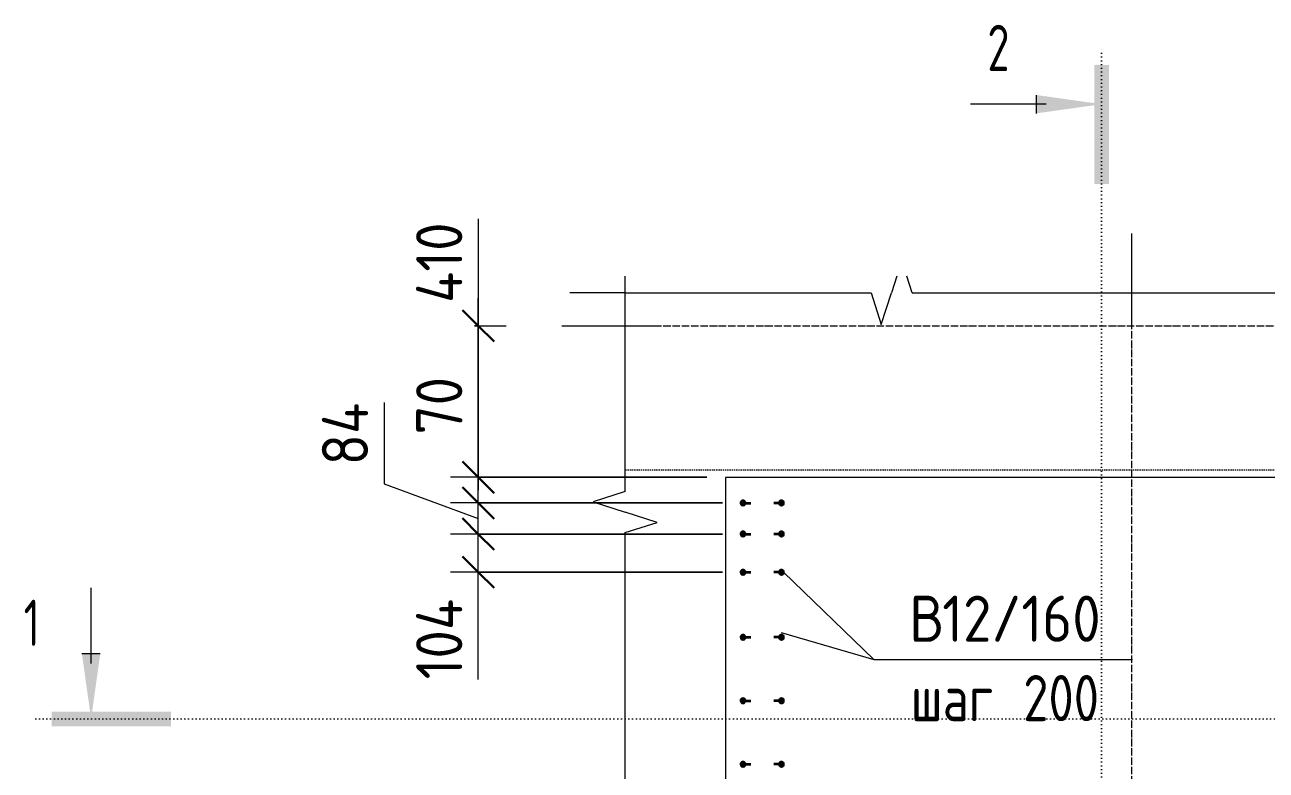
# Model space of a CAD drawing. Header units: millimetres. Extents: x -42469 to 17648, y -5898 to 81170.
# Drawn here: x -5886 to -2526, y 77982 to 80000 of the extents above; entities that cross this region are included whole.
import ezdxf

# ---------------------------------------------------------------- set-up
doc = ezdxf.new("R2010")
doc.units = ezdxf.units.MM
for name, pattern in [('01 Штриховая _4 мм_', [6, 3.5, -2.5]), ('02 Штрихпунктирная _20 мм_', [25, 20, -2.5, 0, -2.5]), ('04 Пунктир 10мм', [10, 0, -10])]:
    doc.linetypes.add(name, pattern=pattern)
for name, color, linetype, lineweight in [('AA_Dim', 7, 'Continuous', 9), ('AA_Dim-50', 7, 'Continuous', 9), ('AA_Oformlenie', 7, 'Continuous', 9), ('AA_Razrez', 7, 'Continuous', 9), ('AA_Vinoska', 7, 'Continuous', 9), ('AF_Stena_Опалубка', 253, 'Continuous', 18), ('KR_Armatura', 7, 'Continuous', 20), ('KR_Armatura_Tonkie', 7, 'Continuous', 20), ('KR_Fundament', 7, 'Continuous', 18), ('Оси', 7, 'Continuous', 9)]:
    doc.layers.add(name, color=color, linetype=linetype, lineweight=lineweight)
doc.styles.add('ISOCPEUR_6', font='isocpeur.ttf', dxfattribs={"width": 0.7, "height": 125})
doc.styles.add('ISOCPEUR_8', font='isocpeur.ttf', dxfattribs={"width": 0.9, "height": 125})
doc.styles.add('ISOCPEUR_9', font='isocpeur.ttf', dxfattribs={"width": 0.8, "height": 125})
doc.dimstyles.new('05_Округл_1мм__прозр_', dxfattribs={"dimscale": 304.8, "dimtxt": 124.497647, "dimasz": 0.278871, "dimexe": 0.246063, "dimexo": 0.164042, "dimgap": 0.016404, "dimtad": 1, "dimdec": 0, "dimdsep": 46, "dimtxsty": 'ISOCPEUR_8', "dimblk1": 'OBLIQUE', "dimblk2": 'OBLIQUE', "dimsah": 1, "dimcen": 0.09, "dimdle": 0.246063, "dimazin": 0, "dimtfac": 1, "dimtdec": 4, "dimtix": 1, "dimtmove": 1, "dimatfit": 3, "dimfxl": 1, "dimtvp": 1, "dimtolj": 1, "dimtzin": 0, "dimlwd": 18, "dimlwe": 18, "dimarcsym": 2})

# ---------------------------------------------------------------- blocks, each defined once
blk = doc.blocks.new('265_Выпуск П одной длины _НесАрм_РабПлоск_ - В1 _d12_ t250-V2-Схема расположения арматурных выпусков вундаментной плиты  в_о 14_1-К1')
at = {"layer": 'KR_Armatura_Tonkie', "lineweight": 35}
for points in [[(-6, 6), (-9, 5.2), (-10.2, 4.2), (-11.8, 1.6), (-12, 0), (-11.2, -3), (-9, -5.2), (-6, -6), (-3, -5.2), (-1.7, -4.2), (-0.2, -1.6), (0, 0), (-1.7, 4.2), (-1.8, 4.2), (-4.4, 5.8)], [(98, 6), (95, 5.2), (92.8, 3), (92.2, 1.6), (92.2, -1.6), (92.8, -3), (95, -5.2), (98, -6), (99.6, -5.8), (102.2, -4.2), (103.8, -1.6), (103.8, 1.6), (103.2, 3), (101, 5.2), (99.6, 5.8)]]:
    blk.add_hatch(color=256, dxfattribs=at).paths.add_polyline_path(points)
at = {"layer": 'KR_Armatura'}
for centre in [(-6, 0), (98, 0)]:
    blk.add_circle(centre, 6, dxfattribs=at)
at = {"layer": 'KR_Armatura_Tonkie', "lineweight": 35}
for p, q in [((0, 0), (15, 0)), ((92, 0), (77, 0))]:
    blk.add_line(p, q, dxfattribs=at)
for centre, start, end in [((-6, 0), 360, 180), ((-6, 0), 180, 360), ((98, 0), 360, 180), ((98, 0), 180, 360)]:
    blk.add_arc(centre, 6, start, end, dxfattribs=at)
blk = doc.blocks.new('011_Прямоугольник обрыва _ЭлУзла_ - 011_Прямоугольник обрыва _ЭлУзла_-4164716-Схема расположения арматурных выпусков вундаментной плиты  в_о 14_1-К1')
at = {"layer": 'AA_Oformlenie'}
for p, q in [((0, -538.1), (0, 0)), ((0, 0), (665.3, 0)), ((776.6, 0), (2105.8, 0)), ((2217.1, 0), (2881.1, 0)), ((2881.1, 0), (2881.1, -538.1)), ((0, -1726.9), (0, -649.4)), ((2881.1, -649.4), (2881.1, -1726.9)), ((0, -2377.6), (0, -1838.2)), ((2881.1, -1838.2), (2881.1, -2377.6)), ((665.3, -2377.6), (0, -2377.6)), ((2105.8, -2377.6), (776.6, -2377.6)), ((2881.1, -2377.6), (2217.1, -2377.6))]:
    blk.add_line(p, q, dxfattribs=at)
blk = doc.blocks.new('Разрез - Номер узла_ сзади-394133-Схема расположения арматурных выпусков вундаментной плиты  в_о 14_1-К1')
at = {"layer": 'AA_Razrez'}
for points in [[(7.329, 0.404), (7.329, -0.394), (0.873, -0.394), (0.873, 0.404)], [(3.497, -3.533), (2.503, -3.533), (3, 0)]]:
    blk.add_hatch(color=256, dxfattribs=at).paths.add_polyline_path(points)
for p, q in [((3, -3), (3, -7.096)), ((2.503, -3.533), (3.497, -3.533))]:
    blk.add_line(p, q, dxfattribs=at)
blk = doc.blocks.new('Разрез - Номер узла_ спереди-394134-Схема расположения арматурных выпусков вундаментной плиты  в_о 14_1-К1')
at = {"layer": 'AA_Razrez'}
for points in [[(7.329, 0.404), (7.329, -0.394), (0.873, -0.394), (0.873, 0.404)], [(3.497, -3.533), (2.503, -3.533), (3, 0)]]:
    blk.add_hatch(color=256, dxfattribs=at).paths.add_polyline_path(points)
for p, q in [((3, -3), (3, -7.096)), ((2.503, -3.533), (3.497, -3.533))]:
    blk.add_line(p, q, dxfattribs=at)
blk = doc.blocks.new('DIMBLOCK39-Схема расположения арматурных выпусков вундаментной плиты  в_о 14_1-К1')
at = {"layer": 'AA_Dim-50', "lineweight": 30}
for p, q in [((-4658.4, 78621.5), (-4700.9, 78664)), ((-4658.4, 78621.5), (-4615.9, 78579)), ((-4658.4, 78518), (-4700.9, 78560.5)), ((-4658.4, 78518), (-4615.9, 78475.5))]:
    blk.add_line(p, q, dxfattribs=at)
at = {"layer": 'AA_Dim-50', "lineweight": 18}
for p, q in [((-3997.8, 78621.5), (-4733.4, 78621.5)), ((-4658.4, 78443), (-4658.4, 78621.5)), ((-4658.4, 78621.5), (-3997.8, 78621.5)), ((-4658.4, 78505.4), (-4658.4, 78569.7)), ((-3997.8, 78518), (-4733.4, 78518)), ((-4658.4, 78518), (-3997.8, 78518)), ((-4658.4, 78227.9), (-4658.4, 78505.4))]:
    blk.add_line(p, q, dxfattribs=at)
at = {"layer": 'AA_Dim-50', "color": 0, "lineweight": 18, "insert": (-4826.7, 78227.9), "char_height": 125, "width": 272.937, "attachment_point": 1, "rotation": 90, "line_spacing_factor": 1.149209, "style": 'ISOCPEUR_8'}
blk.add_mtext('104', dxfattribs=at)
blk = doc.blocks.new('_Oblique')
at = {"color": 0, "linetype": 'ByBlock', "lineweight": -2}
blk.add_line((-0.5, -0.5), (0.5, 0.5), dxfattribs=at)
blk = doc.blocks.new('DIMBLOCK40-Схема расположения арматурных выпусков вундаментной плиты  в_о 14_1-К1')
at = {"layer": 'AA_Dim-50', "lineweight": 18}
for p, q in [((-4913.4, 78977.3), (-4913.4, 78757.4)), ((-4913.4, 78757.4), (-4658.4, 78663.5)), ((-3997.8, 78705.5), (-4733.4, 78705.5)), ((-4658.4, 78621.5), (-4658.4, 78705.5)), ((-4658.4, 78705.5), (-3997.8, 78705.5)), ((-3997.8, 78621.5), (-4733.4, 78621.5)), ((-4658.4, 78621.5), (-3997.8, 78621.5))]:
    blk.add_line(p, q, dxfattribs=at)
at = {"layer": 'AA_Dim-50', "lineweight": 30}
for p, q in [((-4658.4, 78705.5), (-4700.9, 78748)), ((-4658.4, 78705.5), (-4615.9, 78663)), ((-4658.4, 78621.5), (-4700.9, 78664)), ((-4658.4, 78621.5), (-4615.9, 78579))]:
    blk.add_line(p, q, dxfattribs=at)
at = {"layer": 'AA_Dim-50', "color": 0, "lineweight": 18, "insert": (-5081.7, 78807.4), "char_height": 125, "width": 203.985, "attachment_point": 1, "rotation": 90, "line_spacing_factor": 1.149209, "style": 'ISOCPEUR_8'}
blk.add_mtext('84', dxfattribs=at)
blk = doc.blocks.new('DIMBLOCK41-Схема расположения арматурных выпусков вундаментной плиты  в_о 14_1-К1')
at = {"layer": 'AA_Dim-50', "lineweight": 18}
for p, q in [((-4658.4, 79049), (-4658.4, 78841)), ((-4658.4, 78841), (-4658.4, 78740.2)), ((-4039.4, 78775), (-4733.4, 78775)), ((-4658.4, 78705.5), (-4658.4, 78775)), ((-4658.4, 78775), (-4039.4, 78775)), ((-3997.8, 78705.5), (-4733.4, 78705.5)), ((-4658.4, 78705.5), (-3997.8, 78705.5))]:
    blk.add_line(p, q, dxfattribs=at)
at = {"layer": 'AA_Dim-50', "lineweight": 30}
for p, q in [((-4658.4, 78775), (-4700.9, 78817.5)), ((-4658.4, 78775), (-4615.9, 78732.5)), ((-4658.4, 78705.5), (-4700.9, 78748)), ((-4658.4, 78705.5), (-4615.9, 78663))]:
    blk.add_line(p, q, dxfattribs=at)
at = {"layer": 'AA_Dim-50', "color": 0, "lineweight": 18, "insert": (-4826.7, 78891), "char_height": 125, "width": 189.619, "attachment_point": 1, "rotation": 90, "line_spacing_factor": 1.149209, "style": 'ISOCPEUR_8'}
blk.add_mtext('70', dxfattribs=at)
blk = doc.blocks.new('DIMBLOCK42-Схема расположения арматурных выпусков вундаментной плиты  в_о 14_1-К1')
at = {"layer": 'AA_Dim-50', "lineweight": 18}
for p, q in [((-4658.4, 79474.7), (-4658.4, 79197.2)), ((-4658.4, 78775), (-4658.4, 79260)), ((-4668.5, 79185), (-4583.4, 79185)), ((-4658.4, 79185), (-4668.5, 79185)), ((-4658.4, 79197.2), (-4658.4, 78980)), ((-4039.4, 78775), (-4733.4, 78775)), ((-4658.4, 78775), (-4039.4, 78775))]:
    blk.add_line(p, q, dxfattribs=at)
at = {"layer": 'AA_Dim-50', "lineweight": 30}
for p, q in [((-4658.4, 79185), (-4700.9, 79227.5)), ((-4658.4, 79185), (-4615.9, 79142.5)), ((-4658.4, 78775), (-4700.9, 78817.5)), ((-4658.4, 78775), (-4615.9, 78732.5))]:
    blk.add_line(p, q, dxfattribs=at)
at = {"layer": 'AA_Dim-50', "color": 0, "lineweight": 18, "insert": (-4826.7, 79247.2), "char_height": 125, "width": 272.937, "attachment_point": 1, "rotation": 90, "line_spacing_factor": 1.149209, "style": 'ISOCPEUR_8'}
blk.add_mtext('410', dxfattribs=at)
blk = doc.blocks.new('042_М_Арматуры - Диам длина поз _ Комментарий-3662934-Схема расположения арматурных выпусков вундаментной плиты  в_о 14_1-К1')
at = {"layer": 'AA_Vinoska'}
blk.add_line((-7, 0), (7, 0), dxfattribs=at)

msp = doc.modelspace()

# ---------------------------------------------------------------- linework, layer by layer
at = {"layer": 'AA_Razrez', "linetype": '04 Пунктир 10мм'}
for p, q in [((-2971.1903, 75438.8868), (-2971.1903, 79935.3109)), ((-5856.6252, 78120.8608), (79.826, 78120.8608))]:
    msp.add_line(p, q, dxfattribs=at)
at = {"layer": 'AA_Vinoska'}
for p, q in [((-4260.4986, 79274.9563), (-4260.4986, 79319.3427)), ((-3525.8001, 79319.3427), (-3540.2221, 79274.9563)), ((-3483.9135, 79274.9563), (-3498.3355, 79319.3427)), ((-4260.4986, 79274.9563), (-4410.4986, 79274.9563)), ((-3595.2221, 79274.9563), (-3567.7221, 79188.3538)), ((-3567.7221, 79188.3538), (-3540.2221, 79274.9563)), ((-4260.4986, 78736.8638), (-4347.1488, 78708.7095)), ((-4347.1488, 78708.7095), (-4260.4986, 78680.5551)), ((-4173.8961, 78653.0551), (-4260.4986, 78680.5551)), ((-4260.4986, 78625.5551), (-4173.8961, 78653.0551)), ((-3832.5205, 78517.9385), (-3587.8152, 78281.9728)), ((-3838.3468, 78354.8017), (-3587.8152, 78281.9728))]:
    msp.add_line(p, q, dxfattribs=at)
at = {"layer": 'AF_Stena_Опалубка', "linetype": '01 Штриховая _4 мм_', "lineweight": 20}
msp.add_line((-4260.4986, 78794.9563), (-1379.3926, 78794.9563), dxfattribs=at)
at = {"layer": 'KR_Fundament', "lineweight": 20}
for p, q in [((-3989.3926, 78774.9563), (-3989.3926, 77049.9563)), ((-1789.3926, 78774.9563), (-3989.3926, 78774.9563))]:
    msp.add_line(p, q, dxfattribs=at)
at = {"layer": 'Оси'}
for p, q in [((-2889.3926, 79184.9563), (-2889.3926, 79434.9563)), ((-4432.7298, 79184.9563), (-4182.7298, 79184.9563))]:
    msp.add_line(p, q, dxfattribs=at)
at = {"layer": 'Оси', "linetype": '02 Штрихпунктирная _20 мм_'}
for p, q in [((-4182.7298, 79184.9563), (-1272.559, 79184.9563)), ((-2889.3926, 76615.8579), (-2889.3926, 79184.9563))]:
    msp.add_line(p, q, dxfattribs=at)

# ---------------------------------------------------------------- block references
at = {"layer": 'AA_Oformlenie'}
msp.add_blockref('011_Прямоугольник обрыва _ЭлУзла_ - 011_Прямоугольник обрыва _ЭлУзла_-4164716-Схема расположения арматурных выпусков вундаментной плиты  в_о 14_1-К1', (-4260.4986, 79274.9563), dxfattribs=at)
at = {"layer": 'AA_Razrez', "xscale": 49.99999999999998, "yscale": 49.99999999999998, "zscale": 49.99999999999998, "rotation": 269.9999999999998}
msp.add_blockref('Разрез - Номер узла_ спереди-394134-Схема расположения арматурных выпусков вундаментной плиты  в_о 14_1-К1', (-2971.1903, 79935.3109), dxfattribs=at)
at = {"layer": 'AA_Razrez', "extrusion": (0, 0, -1), "xscale": 49.99999999999998, "yscale": 49.99999999999998, "zscale": 49.99999999999998, "rotation": 180}
msp.add_blockref('Разрез - Номер узла_ сзади-394133-Схема расположения арматурных выпусков вундаментной плиты  в_о 14_1-К1', (5856.6252, 78120.8608), dxfattribs=at)
at = {"layer": 'AA_Vinoska', "xscale": 49.99999999999998, "yscale": 49.99999999999998, "zscale": 49.99999999999998}
msp.add_blockref('042_М_Арматуры - Диам длина поз _ Комментарий-3662934-Схема расположения арматурных выпусков вундаментной плиты  в_о 14_1-К1', (-3237.8152, 78281.9728), dxfattribs=at)
msp.add_blockref('042_М_Арматуры - Диам длина поз _ Комментарий-3662934-Схема расположения арматурных выпусков вундаментной плиты  в_о 14_1-К1', (-3237.8152, 78281.9728), dxfattribs=at)
at = {"layer": 'KR_Armatura_Tonkie', "lineweight": 35, "rotation": 180}
for p in [(-3843.7883, 78705.4563), (-3843.7883, 78621.4563), (-3843.7883, 78517.9563), (-3843.7883, 78341.9563), (-3843.7883, 78169.9563), (-3843.7883, 77997.9563)]:
    msp.add_blockref('265_Выпуск П одной длины _НесАрм_РабПлоск_ - В1 _d12_ t250-V2-Схема расположения арматурных выпусков вундаментной плиты  в_о 14_1-К1', p, dxfattribs=at)

# ---------------------------------------------------------------- texts
at = {"layer": 'AA_Razrez', "char_height": 125, "attachment_point": 1, "style": 'ISOCPEUR_6'}
for s, insert, width in [('\\fISOCPEUR|b0|i0|c204|p34|;\\W.7;2', (-3280.2338, 80000.2343), 75.759469), ('\\fISOCPEUR|b0|i0|c204|p34|;\\W.7;1', (-5889.1464, 78443.6193), 53.312219)]:
    msp.add_mtext(s, dxfattribs=dict(at, insert=insert, width=width))
at = {"layer": 'AA_Vinoska', "char_height": 125, "attachment_point": 1}
for s, insert, width, style in [('\\fISOCPEUR|b0|i0|c204|p34|;\\W.9;В', (-3491.8082, 78454.6779), 108.227812, 'ISOCPEUR_8'), ('\\fISOCPEUR|b0|i0|c204|p34|;\\W.9;В', (-3491.8082, 78454.6779), 108.227812, 'ISOCPEUR_8'), ('12/160', (-3402.5114, 78454.6779), 526.708687, 'ISOCPEUR_8'), ('12/160', (-3402.5114, 78454.6779), 526.708687, 'ISOCPEUR_8'), (' 200', (-3246.9624, 78239.7253), 333.502, 'ISOCPEUR_9'), ('шаг', (-3487.7332, 78239.7253), 291.81425, 'ISOCPEUR_9')]:
    msp.add_mtext(s, dxfattribs=dict(at, insert=insert, width=width, style=style))

# ---------------------------------------------------------------- dimensions: what is measured, and where the dimension line sits
at = {"layer": 'AA_Dim', "lineweight": 18}
for base, p1, p2, override, picture, middle in [((-4658.3961, 79184.9563), (-3989.3926, 78774.9563), (-4718.5001, 79184.9563), {"dimpost": '<>', "dimfxl": 836.4794}, 'DIMBLOCK42-Схема расположения арматурных выпусков вундаментной плиты  в_о 14_1-К1', (-4743.3697, 79383.7128)), ((-4658.3960638457, 78774.9562929968), (-3947.7882984276, 78705.4562929967), (-3989.3926126387, 78774.9562929968), {"dimpost": '<>', "dimfxl": 81.001043}, 'DIMBLOCK41-Схема расположения арматурных выпусков вундаментной плиты  в_о 14_1-К1', (-4743.3696988127, 78985.818097988)), ((-4658.3961, 78705.4563), (-3947.7883, 78621.4563), (-3947.7883, 78705.4563), {"dimpost": '<>', "dimfxl": 84}, 'DIMBLOCK40-Схема расположения арматурных выпусков вундаментной плиты  в_о 14_1-К1', (-4998.3697, 78909.3459)), ((-4658.3960638457, 78621.4562929968), (-3947.7882984276, 78517.9562929968), (-3947.7882984276, 78621.4562929967), {"dimpost": '<>', "dimfxl": 103.5}, 'DIMBLOCK39-Схема расположения арматурных выпусков вундаментной плиты  в_о 14_1-К1', (-4743.3696988127, 78364.4146045506))]:
    dim = msp.add_linear_dim(base=base, p1=p1, p2=p2, angle=90, dimstyle='05_Округл_1мм__прозр_', override=override, dxfattribs=at)
    dim.commit()
    dim.dimension.update_dxf_attribs({"geometry": picture, "text_midpoint": middle, "dimtype": 160, "text_rotation": 90})

doc.saveas('drawing.dxf')
